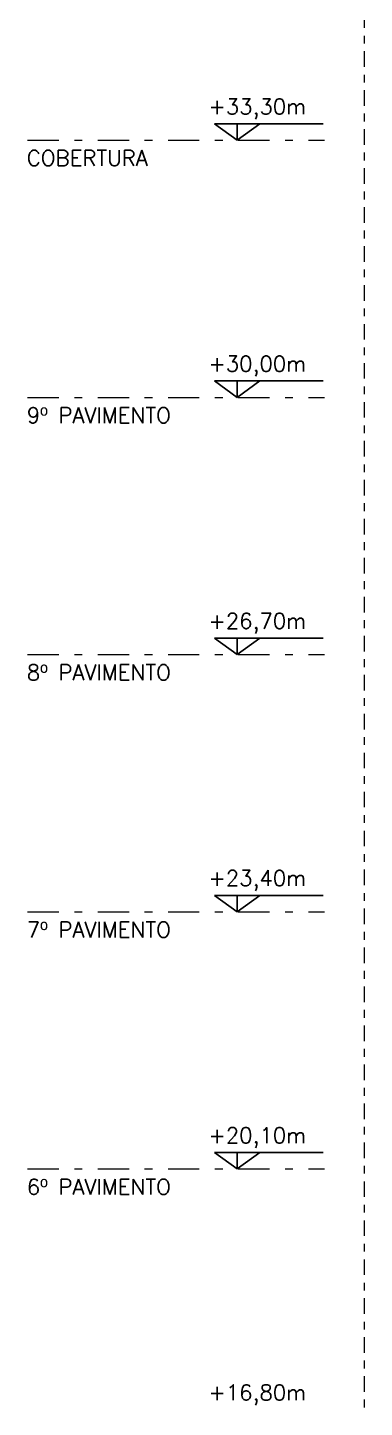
# Model space of a CAD drawing. Header units: millimetres. Extents: x 521 to 1055, y 261 to 520.
# Drawn here: x 878.59 to 882.9, y 471.3 to 489 of the extents above; entities that cross this region are included whole.
import ezdxf

# ---------------------------------------------------------------- set-up
doc = ezdxf.new("R2010")
doc.units = ezdxf.units.MM
doc.linetypes.add('CONTINU', pattern=[0])
doc.linetypes.add('DASHDOT', pattern=[1, 0.5, -0.25, 0, -0.25])
doc.layers.add('0.1', color=8, linetype='Continuous', lineweight=13)
doc.styles.get("Standard").update_dxf_attribs({"font": 'romans.shx'})

msp = doc.modelspace()

# ---------------------------------------------------------------- linework, layer by layer
at = {"layer": '0.1', "color": 8, "linetype": 'DASHDOT', "ltscale": 0.4}
msp.add_line((882.90229, 461.49656), (882.90229, 493.15646), dxfattribs=at)
at = {"layer": '0.1', "color": 8, "linetype": 'CONTINU', "lineweight": -2}
for p, q in [((880.98242, 487.76683), (882.37269, 487.76683)), ((880.98242, 487.76683), (881.27319, 487.55646)), ((881.56397, 487.76683), (881.27319, 487.55646)), ((881.27319, 487.55646), (881.27319, 487.76683)), ((880.98242, 484.46683), (882.37269, 484.46683)), ((880.98242, 484.46683), (881.27319, 484.25646)), ((881.56397, 484.46683), (881.27319, 484.25646)), ((881.27319, 484.25646), (881.27319, 484.46683)), ((880.98242, 481.16683), (882.37269, 481.16683)), ((880.98242, 481.16683), (881.27319, 480.95646)), ((881.56397, 481.16683), (881.27319, 480.95646)), ((881.27319, 480.95646), (881.27319, 481.16683)), ((880.98242, 477.86683), (882.37269, 477.86683)), ((880.98242, 477.86683), (881.27319, 477.65646)), ((881.56397, 477.86683), (881.27319, 477.65646)), ((881.27319, 477.65646), (881.27319, 477.86683)), ((880.98242, 474.56683), (882.37269, 474.56683)), ((880.98242, 474.56683), (881.27319, 474.35646)), ((881.56397, 474.56683), (881.27319, 474.35646)), ((881.27319, 474.35646), (881.27319, 474.56683))]:
    msp.add_line(p, q, dxfattribs=at)
at = {"layer": '0.1', "color": 8, "linetype": 'DASHDOT', "ltscale": 0.8}
for p, q in [((878.58641, 487.55646), (882.38915, 487.55646)), ((878.58641, 484.25646), (882.38915, 484.25646)), ((878.58641, 480.95646), (882.38915, 480.95646)), ((878.58641, 477.65646), (882.38915, 477.65646)), ((878.58641, 474.35646), (882.38915, 474.35646))]:
    msp.add_line(p, q, dxfattribs=at)

# ---------------------------------------------------------------- texts
at = {"layer": '0.1', "color": 8}
for s, p in [('+33,30m', (880.90491, 487.88775)), ('COBERTURA', (878.57675, 487.2267)), ('+30,00m', (880.90491, 484.58775)), ('9º PAVIMENTO', (878.57675, 483.9267)), ('+26,70m', (880.90491, 481.28775)), ('8º PAVIMENTO', (878.57675, 480.6267)), ('+23,40m', (880.90491, 477.98775)), ('7º PAVIMENTO', (878.57675, 477.3267)), ('+20,10m', (880.90491, 474.68775)), ('6º PAVIMENTO', (878.57675, 474.0267)), ('+16,80m', (880.90491, 471.38775))]:
    msp.add_text(s, height=0.2, dxfattribs=at).set_placement(p)

doc.saveas('drawing.dxf')
